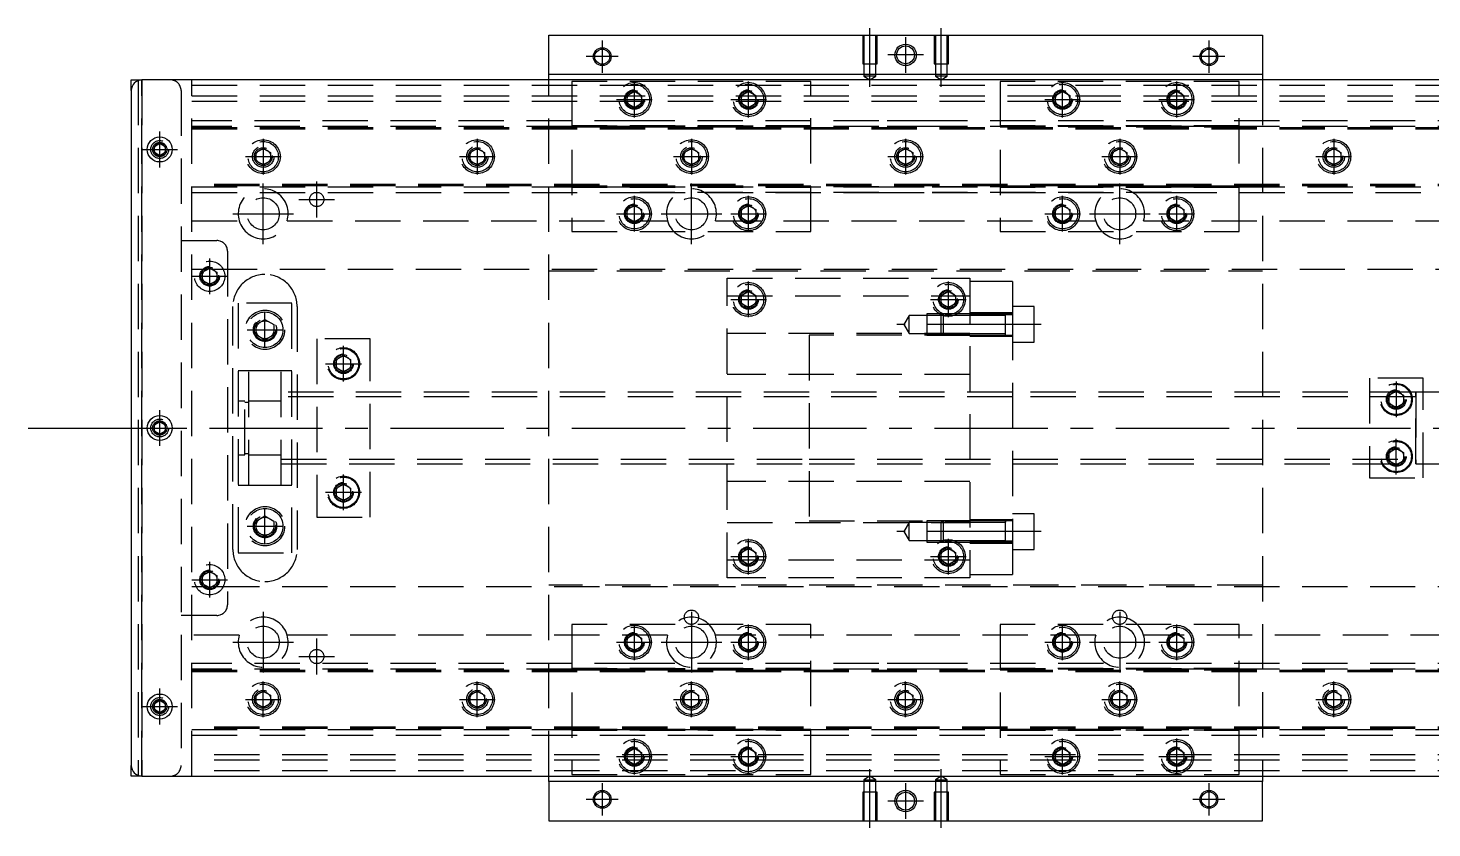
# Model space of a CAD drawing. Extents: x -29 to 639, y -285 to 112.
# Drawn here: x -28.9 to 364.5, y -112 to 112 of the extents above; entities that cross this region are included whole.
import ezdxf

# ---------------------------------------------------------------- set-up
doc = ezdxf.new("R2010")
doc.units = 0
doc.linetypes.add('CENTER', pattern=[50.8, 31.75, -6.35, 6.35, -6.35])
doc.linetypes.add('DASHED', pattern=[19.05, 12.7, -6.35])
doc.layers.get('0').update_dxf_attribs({"linetype": 'CONTINUOUS'})
doc.layers.add('CENTER', color=1, linetype='CENTER')

msp = doc.modelspace()

# ---------------------------------------------------------------- linework, layer by layer
at = {"color": 7, "linetype": 'CONTINUOUS'}
for p, q in [((117, 99), (117, 110)), ((117, 110), (317, 110)), ((317, 110), (317, 99)), ((317, 99), (117, 99)), ((117, 97.5), (117, 99)), ((317, 99), (317, 97.5)), ((0, 94.5), (0, 97.5)), ((0, 97.5), (3, 97.5)), ((0, 94.5), (0, -94.5)), ((431, 97.5), (3, 97.5)), ((6.5, 78.866026), (8, 79.73205)), ((6.5, 77.133974), (6.5, 78.866026)), ((8, 79.73205), (9.5, 78.866026)), ((9.5, 78.866026), (9.5, 77.133974)), ((8, 76.26795), (6.5, 77.133974)), ((9.5, 77.133974), (8, 76.26795)), ((6.5, 0.866026), (8, 1.73205)), ((6.5, -0.866026), (6.5, 0.866026)), ((8, 1.73205), (9.5, 0.866026)), ((9.5, 0.866026), (9.5, -0.866026)), ((8, -1.73205), (6.5, -0.866026)), ((9.5, -0.866026), (8, -1.73205)), ((6.5, -77.133974), (8, -76.26795)), ((6.5, -78.866026), (6.5, -77.133974)), ((8, -76.26795), (9.5, -77.133974)), ((9.5, -77.133974), (9.5, -78.866026)), ((8, -79.73205), (6.5, -78.866026)), ((9.5, -78.866026), (8, -79.73205)), ((0, -97.5), (0, -94.5)), ((3, -97.5), (0, -97.5)), ((3, -97.5), (431, -97.5)), ((117, -99), (117, -97.5)), ((317, -97.5), (317, -99)), ((117, -99), (117, -110)), ((317, -99), (117, -99)), ((317, -110), (317, -99)), ((117, -110), (317, -110))]:
    msp.add_line(p, q, dxfattribs=at)
at = {"color": 3, "linetype": 'DASHED'}
for p, q in [((205.000006, 110), (205.000006, 102)), ((205.35, 110), (205.35, 102)), ((208.65, 102), (208.65, 110)), ((208.999994, 102), (208.999994, 110)), ((225.000006, 110), (225.000006, 102)), ((225.35, 110), (225.35, 102)), ((228.65, 102), (228.65, 110)), ((228.999994, 102), (228.999994, 110)), ((205.000006, 102), (208.999994, 102)), ((205.35, 102), (205.35, 98.5)), ((208.65, 98.5), (205.35, 98.5)), ((205.35, 98.5), (207, 97.547372)), ((207, 97.547372), (208.65, 98.5)), ((208.65, 98.5), (208.65, 102)), ((225.000006, 102), (228.999994, 102)), ((225.35, 102), (225.35, 98.5)), ((228.65, 98.5), (225.35, 98.5)), ((225.35, 98.5), (227, 97.547372)), ((227, 97.547372), (228.65, 98.5)), ((228.65, 98.5), (228.65, 102)), ((2, 97.5), (2, -97.5)), ((3, 97.5), (3, -97.5)), ((3, -97.5), (3, 97.5)), ((3, -97.5), (3, 97.5)), ((3, 97.5), (3, -97.5)), ((14, 94.5), (14, -94.5)), ((17, -97.5), (17, 97.5)), ((17, 96), (417, 96)), ((117, -97.5), (117, 97.5)), ((190.5, 97), (123.5, 97)), ((123.5, 97), (123.5, 55)), ((190.5, 55), (190.5, 97)), ((310.5, 97), (243.5, 97)), ((243.5, 97), (243.5, 55)), ((310.5, 55), (310.5, 97)), ((317, 97.5), (317, -97.5)), ((17, 93), (417, 93)), ((17, 91.5), (417, 91.5)), ((138.5, 92), (138.512884, 92.253488)), ((139, 93.1547), (141, 94.309402)), ((139, 90.8453), (139, 93.1547)), ((141, 89.690598), (139, 90.8453)), ((141, 94.309402), (143, 93.1547)), ((143, 90.8453), (141, 89.690598)), ((143, 93.1547), (143, 90.8453)), ((170.5, 92), (170.518502, 92.303588)), ((171, 93.1547), (173, 94.309402)), ((171, 90.8453), (171, 93.1547)), ((173, 89.690598), (171, 90.8453)), ((173, 94.309402), (175, 93.1547)), ((175, 90.8453), (173, 89.690598)), ((175, 93.1547), (175, 90.8453)), ((259, 93.1547), (261, 94.309402)), ((259, 90.8453), (259, 93.1547)), ((261, 89.690598), (259, 90.8453)), ((261, 94.309402), (263, 93.1547)), ((263, 90.8453), (261, 89.690598)), ((263, 93.1547), (263, 90.8453)), ((263.483582, 92.286038), (263.5, 92)), ((291, 93.1547), (293, 94.309402)), ((291, 90.8453), (291, 93.1547)), ((293, 89.690598), (291, 90.8453)), ((293, 94.309402), (295, 93.1547)), ((295, 90.8453), (293, 89.690598)), ((295, 93.1547), (295, 90.8453)), ((295.483582, 92.286038), (295.5, 92)), ((142.5, 86), (17, 86)), ((142.5, 84.460392), (17, 84.460392)), ((17, 84.204452), (417, 84.204452)), ((17, 84.2), (417, 84.2)), ((17, 83.8), (417, 83.8)), ((190.5, 84.643014), (123.5, 84.643014)), ((123.5, 84.6), (190.5, 84.6)), ((123.5, 84.3), (190.5, 84.3)), ((209.5, 86), (142.5, 86)), ((209.5, 86), (142.5, 86)), ((209.5, 84.460392), (142.5, 84.460392)), ((209.5, 84.460392), (142.5, 84.460392)), ((224.5, 86), (209.5, 86)), ((224.5, 84.460392), (209.5, 84.460392)), ((291.5, 86), (224.5, 86)), ((291.5, 86), (224.5, 86)), ((291.5, 84.460392), (224.5, 84.460392)), ((291.5, 84.460392), (224.5, 84.460392)), ((310.5, 84.643014), (243.5, 84.643014)), ((243.5, 84.6), (310.5, 84.6)), ((243.5, 84.3), (310.5, 84.3)), ((417, 86), (291.5, 86)), ((417, 84.460392), (291.5, 84.460392)), ((9.973226, 78.326156), (10, 78)), ((35, 77.1547), (37, 78.309402)), ((35, 74.8453), (35, 77.1547)), ((37, 73.690598), (35, 74.8453)), ((37, 78.309402), (39, 77.1547)), ((39, 74.8453), (37, 73.690598)), ((39, 77.1547), (39, 74.8453)), ((39.483582, 76.286038), (39.5, 76)), ((94.5, 76), (94.518502, 76.303588)), ((95, 77.1547), (97, 78.309402)), ((95, 74.8453), (95, 77.1547)), ((97, 73.690598), (95, 74.8453)), ((97, 78.309402), (99, 77.1547)), ((99, 74.8453), (97, 73.690598)), ((99, 77.1547), (99, 74.8453)), ((155, 77.1547), (157, 78.309402)), ((155, 74.8453), (155, 77.1547)), ((157, 73.690598), (155, 74.8453)), ((157, 78.309402), (159, 77.1547)), ((159, 74.8453), (157, 73.690598)), ((159, 77.1547), (159, 74.8453)), ((159.483582, 76.286038), (159.5, 76)), ((215, 77.1547), (217, 78.309402)), ((215, 74.8453), (215, 77.1547)), ((217, 73.690598), (215, 74.8453)), ((217, 78.309402), (219, 77.1547)), ((219, 74.8453), (217, 73.690598)), ((219, 77.1547), (219, 74.8453)), ((219.483582, 76.286038), (219.5, 76)), ((275, 77.1547), (277, 78.309402)), ((275, 74.8453), (275, 77.1547)), ((277, 73.690598), (275, 74.8453)), ((277, 78.309402), (279, 77.1547)), ((279, 74.8453), (277, 73.690598)), ((279, 77.1547), (279, 74.8453)), ((279.483582, 76.286038), (279.5, 76)), ((335, 77.1547), (337, 78.309402)), ((335, 74.8453), (335, 77.1547)), ((337, 73.690598), (335, 74.8453)), ((337, 78.309402), (339, 77.1547)), ((339, 74.8453), (337, 73.690598)), ((339, 77.1547), (339, 74.8453)), ((339.483582, 76.286038), (339.5, 76)), ((417, 68.2), (17, 68.2)), ((417, 67.8), (17, 67.8)), ((417, 67.795548), (17, 67.795548)), ((17, 67.539608), (142.5, 67.539608)), ((190.5, 67.7), (123.5, 67.7)), ((190.5, 67.4), (123.5, 67.4)), ((190.5, 67.356986), (123.5, 67.356986)), ((209.5, 67.539608), (142.5, 67.539608)), ((142.5, 67.539608), (209.5, 67.539608)), ((209.5, 67.539608), (224.5, 67.539608)), ((291.5, 67.539608), (224.5, 67.539608)), ((224.5, 67.539608), (291.5, 67.539608)), ((310.5, 67.7), (243.5, 67.7)), ((310.5, 67.4), (243.5, 67.4)), ((310.5, 67.356986), (243.5, 67.356986)), ((291.5, 67.539608), (417, 67.539608)), ((17, 66), (142.5, 66)), ((209.5, 66), (142.5, 66)), ((142.5, 66), (209.5, 66)), ((209.5, 66), (224.5, 66)), ((291.5, 66), (224.5, 66)), ((224.5, 66), (291.5, 66)), ((291.5, 66), (417, 66)), ((139, 61.1547), (141, 62.309402)), ((139, 58.8453), (139, 61.1547)), ((141, 62.309402), (143, 61.1547)), ((143, 61.1547), (143, 58.8453)), ((143.483582, 60.286038), (143.5, 60)), ((171, 61.1547), (173, 62.309402)), ((171, 58.8453), (171, 61.1547)), ((173, 62.309402), (175, 61.1547)), ((175, 61.1547), (175, 58.8453)), ((175.483582, 60.286038), (175.5, 60)), ((259, 61.1547), (261, 62.309402)), ((259, 58.8453), (259, 61.1547)), ((261, 62.309402), (263, 61.1547)), ((263, 61.1547), (263, 58.8453)), ((263.483582, 60.286038), (263.5, 60)), ((291, 61.1547), (293, 62.309402)), ((291, 58.8453), (291, 61.1547)), ((293, 62.309402), (295, 61.1547)), ((295, 61.1547), (295, 58.8453)), ((295.483582, 60.286038), (295.5, 60)), ((17, 58), (30.291796, 58)), ((43.708204, 58), (150.291796, 58)), ((141, 57.690598), (139, 58.8453)), ((143, 58.8453), (141, 57.690598)), ((163.708204, 58), (270.291796, 58)), ((173, 57.690598), (171, 58.8453)), ((175, 58.8453), (173, 57.690598)), ((261, 57.690598), (259, 58.8453)), ((263, 58.8453), (261, 57.690598)), ((283.708204, 58), (390.291796, 58)), ((293, 57.690598), (291, 58.8453)), ((295, 58.8453), (293, 57.690598)), ((14, 52.5), (24, 52.5)), ((123.5, 55), (190.5, 55)), ((243.5, 55), (310.5, 55)), ((27, 49.5), (27, -49.5)), ((17, 44.5), (21.359688, 44.5)), ((20, 43.6547), (22, 44.809402)), ((20, 41.3453), (20, 43.6547)), ((22, 44.809402), (24, 43.6547)), ((22.640312, 44.5), (417, 44.5)), ((24, 43.6547), (24, 41.3453)), ((117, 44), (317, 44)), ((22, 40.190598), (20, 41.3453)), ((24, 41.3453), (22, 40.190598)), ((24.483582, 42.786038), (24.5, 42.5)), ((167, 42), (235, 42)), ((167, -42), (167, 42)), ((235, 42), (235, -42)), ((247, 41), (235, 41)), ((247, 41), (247, 31.701734)), ((167, 37), (235, 37)), ((170.5, 36), (170.512884, 36.253488)), ((171, 37.1547), (173, 38.309402)), ((171, 34.8453), (171, 37.1547)), ((173, 38.309402), (175, 37.1547)), ((175, 37.1547), (175, 34.8453)), ((227, 37.1547), (229, 38.309402)), ((227, 34.8453), (227, 37.1547)), ((229, 38.309402), (231, 37.1547)), ((231, 37.1547), (231, 34.8453)), ((231.483582, 36.286038), (231.5, 36)), ((28.5, -34), (28.5, 34)), ((45, 35), (30, 35)), ((30, 35), (30, -35)), ((45, -35), (45, 35)), ((46.5, 34), (46.5, -34)), ((173, 33.690598), (171, 34.8453)), ((175, 34.8453), (173, 33.690598)), ((218, 31.511852), (216.556624, 29.011852)), ((218, 26.511852), (218, 31.511852)), ((223, 31.511852), (218, 31.511852)), ((223, 32.011846), (223, 26.011856)), ((227.49998, 32.011846), (223, 32.011846)), ((226.99998, 31.511852), (223, 31.511852)), ((229, 33.690598), (227, 34.8453)), ((227.5, 32.011852), (227, 31.511852)), ((227, 26.511852), (227, 31.511852)), ((235, 31.511852), (227, 31.511852)), ((235, 31.511852), (227, 31.511852)), ((227.5, 32.011852), (227.5, 26.011852)), ((235, 32.011852), (227.5, 32.011852)), ((235, 32.011846), (227.5, 32.011846)), ((231, 34.8453), (229, 33.690598)), ((247, 32.261852), (235, 32.261852)), ((247, 31.701734), (235, 31.701734)), ((245.005, 32.011852), (235.00002, 32.011852)), ((245, 31.511852), (235.00002, 31.511852)), ((247, 32.011852), (244.995, 32.011852)), ((245, 26.011846), (245, 32.011856)), ((253, 34.011852), (247, 34.011852)), ((247, 31.701734), (247, -31.701734)), ((253, 24.011852), (253, 34.011852)), ((34.5, 27.5), (34.520026, 27.846056)), ((35, 28.943376), (37.5, 30.386752)), ((35, 26.056624), (35, 28.943376)), ((37.5, 30.386752), (40, 28.943376)), ((40, 28.943376), (40, 26.056624)), ((216.556624, 29.011852), (218, 26.511852)), ((37.5, 24.613248), (35, 26.056624)), ((40, 26.056624), (37.5, 24.613248)), ((67, 25), (52, 25)), ((52, 25), (52, -25)), ((67, -25), (67, 25)), ((235, 26.5), (167, 26.5)), ((190, 26), (190, -26)), ((235, 26), (190, 26)), ((218, 26.511852), (223, 26.511852)), ((223, 26.511852), (226.99998, 26.511852)), ((223, 26.011856), (227.49998, 26.011856)), ((227, 26.511852), (235, 26.511852)), ((227, 26.511852), (235, 26.511852)), ((227, 26.511852), (227.5, 26.011852)), ((227.5, 26.011856), (235, 26.011856)), ((227.5, 26.011852), (235, 26.011852)), ((235, 25.761852), (247, 25.761852)), ((235.00002, 26.511852), (245, 26.511852)), ((235.00002, 26.011852), (245.005, 26.011852)), ((244.995, 26.011852), (247, 26.011852)), ((247, 24.011852), (253, 24.011852)), ((57.5, 19.1547), (59.5, 20.309402)), ((59.5, 20.309402), (61.5, 19.1547)), ((33, 16), (30, 16)), ((33, -16), (33, 16)), ((42, 16), (33, 16)), ((42, 16), (33, 16)), ((42, -16), (42, 16)), ((45, 16), (42, 16)), ((57, 18), (57.012884, 18.253488)), ((57.5, 16.8453), (57.5, 19.1547)), ((59.5, 15.690598), (57.5, 16.8453)), ((61.5, 16.8453), (59.5, 15.690598)), ((61.5, 19.1547), (61.5, 16.8453)), ((235, 15), (167, 15)), ((362, 14), (347, 14)), ((347, 14), (347, -14)), ((362, -14), (362, 14)), ((189.99998, 10), (42, 10)), ((189.99998, 8.75), (42, 8.75)), ((247, 10), (190, 10)), ((247, 9.999994), (190, 9.999994)), ((247, 8.75), (190, 8.75)), ((247, 8.75), (190, 8.75)), ((360.005, 10), (247.00002, 10)), ((360, 8.75), (247.00002, 8.75)), ((352, 8), (352.018502, 8.303588)), ((352.5, 9.1547), (354.5, 10.309402)), ((352.5, 6.8453), (352.5, 9.1547)), ((354.5, 10.309402), (356.5, 9.1547)), ((356.5, 9.1547), (356.5, 6.8453)), ((369, 10), (359.995, 10)), ((360, 10.000006), (360, -10.000006)), ((360, 10.000006), (360, -10.000006)), ((360, -10), (360, 10)), ((360, 10), (360, 8.95213)), ((31.85, 7.5), (30, 7.5)), ((31.85, -7.5), (31.85, 7.5)), ((33, 7.15), (31.85, 7.15)), ((42, 7.5), (33, 7.5)), ((42, 7.5), (33, 7.5)), ((354.5, 5.690598), (352.5, 6.8453)), ((356.5, 6.8453), (354.5, 5.690598)), ((6, 0), (6.030168, 0.346066)), ((30, -7.5), (31.85, -7.5)), ((31.85, -7.15), (33, -7.15)), ((33, -7.5), (42, -7.5)), ((33, -7.5), (42, -7.5)), ((352, -8), (352.018502, -7.696412)), ((352.5, -6.8453), (354.5, -5.690598)), ((352.5, -9.1547), (352.5, -6.8453)), ((354.5, -5.690598), (356.5, -6.8453)), ((356.5, -6.8453), (356.5, -9.1547)), ((42, -8.75), (189.99998, -8.75)), ((42, -10), (189.99998, -10)), ((190, -8.75), (247, -8.75)), ((190, -8.75), (247, -8.75)), ((190, -9.999994), (247, -9.999994)), ((190, -10), (247, -10)), ((247.00002, -8.75), (360, -8.75)), ((247.00002, -10), (360.005, -10)), ((354.5, -10.309402), (352.5, -9.1547)), ((356.5, -9.1547), (354.5, -10.309402)), ((359.995, -10), (369, -10)), ((360, -8.95261), (360, -10)), ((57.5, -16.8453), (59.5, -15.690598)), ((59.5, -15.690598), (61.5, -16.8453)), ((235, -15), (167, -15)), ((347, -14), (362, -14)), ((30, -16), (33, -16)), ((33, -16), (42, -16)), ((33, -16), (42, -16)), ((42, -16), (45, -16)), ((57.5, -19.1547), (57.5, -16.8453)), ((59.5, -20.309402), (57.5, -19.1547)), ((61.5, -19.1547), (59.5, -20.309402)), ((61.5, -16.8453), (61.5, -19.1547)), ((61.983582, -17.713962), (62, -18)), ((35, -26.056624), (37.5, -24.613248)), ((35, -28.943376), (35, -26.056624)), ((37.5, -24.613248), (40, -26.056624)), ((40, -26.056624), (40, -28.943376)), ((40.477798, -27.135694), (40.5, -27.5)), ((52, -25), (67, -25)), ((167, -26.5), (235, -26.5)), ((190, -26), (235, -26)), ((218, -26.511852), (216.556624, -29.011852)), ((218, -31.511852), (218, -26.511852)), ((223, -26.511852), (218, -26.511852)), ((223, -26.011856), (223, -32.011846)), ((227.49998, -26.011856), (223, -26.011856)), ((226.99998, -26.511852), (223, -26.511852)), ((227.5, -26.011852), (227, -26.511852)), ((227, -31.511852), (227, -26.511852)), ((235, -26.511852), (227, -26.511852)), ((235, -26.511852), (227, -26.511852)), ((227.5, -26.011852), (227.5, -32.011852)), ((235, -26.011852), (227.5, -26.011852)), ((235, -26.011856), (227.5, -26.011856)), ((247, -25.761852), (235, -25.761852)), ((245.005, -26.011852), (235.00002, -26.011852)), ((245, -26.511852), (235.00002, -26.511852)), ((247, -26.011852), (244.995, -26.011852)), ((245, -32.010828), (245, -26.011846)), ((245, -26.361648), (245, -26.011852)), ((245, -26.011852), (245, -26.361648)), ((245, -31.662054), (245, -26.361648)), ((253, -24.011852), (247, -24.011852)), ((253, -34.011852), (253, -24.011852)), ((37.5, -30.386752), (35, -28.943376)), ((40, -28.943376), (37.5, -30.386752)), ((216.556624, -29.011852), (218, -31.511852)), ((30, -35), (45, -35)), ((171, -34.8453), (173, -33.690598)), ((171, -37.1547), (171, -34.8453)), ((173, -33.690598), (175, -34.8453)), ((175, -34.8453), (175, -37.1547)), ((218, -31.511852), (223, -31.511852)), ((223, -31.511852), (226.99998, -31.511852)), ((223, -32.011846), (227.49998, -32.011846)), ((227, -31.511852), (235, -31.511852)), ((227, -31.511852), (235, -31.511852)), ((227, -31.511852), (227.5, -32.011852)), ((227, -34.8453), (229, -33.690598)), ((227, -37.1547), (227, -34.8453)), ((227.5, -32.011846), (235, -32.011846)), ((227.5, -32.011852), (235, -32.011852)), ((229, -33.690598), (231, -34.8453)), ((231, -34.8453), (231, -37.1547)), ((247, -31.701734), (235, -31.701734)), ((247, -31.701734), (235, -31.701734)), ((235, -32.261852), (247, -32.261852)), ((235.00002, -31.511852), (245, -31.511852)), ((235.00002, -32.011852), (245.005, -32.011852)), ((244.995, -32.011852), (247, -32.011852)), ((245, -32.011852), (245, -31.662054)), ((245, -31.662054), (245, -32.011852)), ((245, -32.011856), (245, -32.010828)), ((247, -31.701734), (247, -41)), ((247, -34.011852), (253, -34.011852)), ((235, -37), (167, -37)), ((173, -38.309402), (171, -37.1547)), ((175, -37.1547), (173, -38.309402)), ((175.483582, -35.713962), (175.5, -36)), ((229, -38.309402), (227, -37.1547)), ((231, -37.1547), (229, -38.309402)), ((231.483582, -35.713962), (231.5, -36)), ((20, -41.3453), (22, -40.190598)), ((20, -43.6547), (20, -41.3453)), ((22, -40.190598), (24, -41.3453)), ((24, -41.3453), (24, -43.6547)), ((24.483582, -42.213962), (24.5, -42.5)), ((235, -42), (167, -42)), ((235, -41), (247, -41)), ((21.359688, -44.5), (17, -44.5)), ((22, -44.809402), (20, -43.6547)), ((24, -43.6547), (22, -44.809402)), ((417, -44.5), (22.640312, -44.5)), ((317, -44), (117, -44)), ((24, -52.5), (14, -52.5)), ((123.5, -55), (123.5, -97)), ((190.5, -55), (123.5, -55)), ((190.5, -97), (190.5, -55)), ((310.5, -55), (243.5, -55)), ((243.5, -55), (243.5, -97)), ((310.5, -97), (310.5, -55)), ((30.291796, -58), (17, -58)), ((150.291796, -58), (43.708204, -58)), ((139, -58.8453), (141, -57.690598)), ((139, -61.1547), (139, -58.8453)), ((141, -57.690598), (143, -58.8453)), ((143, -58.8453), (143, -61.1547)), ((270.291796, -58), (163.708204, -58)), ((171, -58.8453), (173, -57.690598)), ((171, -61.1547), (171, -58.8453)), ((173, -57.690598), (175, -58.8453)), ((175, -58.8453), (175, -61.1547)), ((259, -58.8453), (261, -57.690598)), ((259, -61.1547), (259, -58.8453)), ((261, -57.690598), (263, -58.8453)), ((263, -58.8453), (263, -61.1547)), ((390.291796, -58), (283.708204, -58)), ((291, -58.8453), (293, -57.690598)), ((291, -61.1547), (291, -58.8453)), ((293, -57.690598), (295, -58.8453)), ((295, -58.8453), (295, -61.1547)), ((138.5, -60), (138.512884, -59.746512)), ((141, -62.309402), (139, -61.1547)), ((143, -61.1547), (141, -62.309402)), ((173, -62.309402), (171, -61.1547)), ((175, -61.1547), (173, -62.309402)), ((175.483582, -59.713962), (175.5, -60)), ((261, -62.309402), (259, -61.1547)), ((263, -61.1547), (261, -62.309402)), ((263.483582, -59.713962), (263.5, -60)), ((290.5, -60), (290.512884, -59.746512)), ((293, -62.309402), (291, -61.1547)), ((295, -61.1547), (293, -62.309402)), ((142.5, -66), (17, -66)), ((209.5, -66), (142.5, -66)), ((209.5, -66), (142.5, -66)), ((224.5, -66), (209.5, -66)), ((291.5, -66), (224.5, -66)), ((291.5, -66), (224.5, -66)), ((417, -66), (291.5, -66)), ((142.5, -67.539608), (17, -67.539608)), ((17, -67.795548), (417, -67.795548)), ((17, -67.8), (417, -67.8)), ((17, -68.2), (417, -68.2)), ((190.5, -67.356986), (123.5, -67.356986)), ((123.5, -67.4), (190.5, -67.4)), ((123.5, -67.7), (190.5, -67.7)), ((209.5, -67.539608), (142.5, -67.539608)), ((209.5, -67.539608), (142.5, -67.539608)), ((224.5, -67.539608), (209.5, -67.539608)), ((291.5, -67.539608), (224.5, -67.539608)), ((291.5, -67.539608), (224.5, -67.539608)), ((310.5, -67.356986), (243.5, -67.356986)), ((243.5, -67.4), (310.5, -67.4)), ((243.5, -67.7), (310.5, -67.7)), ((417, -67.539608), (291.5, -67.539608)), ((35, -74.8453), (37, -73.690598)), ((37, -73.690598), (39, -74.8453)), ((95, -74.8453), (97, -73.690598)), ((97, -73.690598), (99, -74.8453)), ((155, -74.8453), (157, -73.690598)), ((157, -73.690598), (159, -74.8453)), ((215, -74.8453), (217, -73.690598)), ((217, -73.690598), (219, -74.8453)), ((275, -74.8453), (277, -73.690598)), ((277, -73.690598), (279, -74.8453)), ((335, -74.8453), (337, -73.690598)), ((337, -73.690598), (339, -74.8453)), ((6, -78), (6.030168, -77.653934)), ((34.5, -76), (34.518502, -75.696412)), ((35, -77.1547), (35, -74.8453)), ((37, -78.309402), (35, -77.1547)), ((39, -77.1547), (37, -78.309402)), ((39, -74.8453), (39, -77.1547)), ((95, -77.1547), (95, -74.8453)), ((97, -78.309402), (95, -77.1547)), ((99, -77.1547), (97, -78.309402)), ((99, -74.8453), (99, -77.1547)), ((99.483582, -75.713962), (99.5, -76)), ((154.5, -76), (154.512884, -75.746512)), ((155, -77.1547), (155, -74.8453)), ((157, -78.309402), (155, -77.1547)), ((159, -77.1547), (157, -78.309402)), ((159, -74.8453), (159, -77.1547)), ((215, -77.1547), (215, -74.8453)), ((217, -78.309402), (215, -77.1547)), ((219, -77.1547), (217, -78.309402)), ((219, -74.8453), (219, -77.1547)), ((219.483582, -75.713962), (219.5, -76)), ((274.5, -76), (274.518502, -75.696412)), ((275, -77.1547), (275, -74.8453)), ((277, -78.309402), (275, -77.1547)), ((279, -77.1547), (277, -78.309402)), ((279, -74.8453), (279, -77.1547)), ((334.5, -76), (334.518502, -75.696412)), ((335, -77.1547), (335, -74.8453)), ((337, -78.309402), (335, -77.1547)), ((339, -77.1547), (337, -78.309402)), ((339, -74.8453), (339, -77.1547)), ((417, -83.8), (17, -83.8)), ((417, -84.2), (17, -84.2)), ((417, -84.204452), (17, -84.204452)), ((17, -84.460392), (417, -84.460392)), ((17, -86), (417, -86)), ((123.5, -84.3), (190.5, -84.3)), ((123.5, -84.6), (190.5, -84.6)), ((190.5, -84.643014), (123.5, -84.643014)), ((243.5, -84.3), (310.5, -84.3)), ((243.5, -84.6), (310.5, -84.6)), ((310.5, -84.643014), (243.5, -84.643014)), ((139, -90.8453), (141, -89.690598)), ((141, -89.690598), (143, -90.8453)), ((171, -90.8453), (173, -89.690598)), ((173, -89.690598), (175, -90.8453)), ((259, -90.8453), (261, -89.690598)), ((261, -89.690598), (263, -90.8453)), ((291, -90.8453), (293, -89.690598)), ((293, -89.690598), (295, -90.8453)), ((417, -91.5), (17, -91.5)), ((417, -93), (17, -93)), ((139, -93.1547), (139, -90.8453)), ((141, -94.309402), (139, -93.1547)), ((143, -93.1547), (141, -94.309402)), ((143, -90.8453), (143, -93.1547)), ((143.483582, -91.713962), (143.5, -92)), ((171, -93.1547), (171, -90.8453)), ((173, -94.309402), (171, -93.1547)), ((175, -93.1547), (173, -94.309402)), ((175, -90.8453), (175, -93.1547)), ((175.483582, -91.713962), (175.5, -92)), ((258.5, -92), (258.518502, -91.696412)), ((259, -93.1547), (259, -90.8453)), ((261, -94.309402), (259, -93.1547)), ((263, -93.1547), (261, -94.309402)), ((263, -90.8453), (263, -93.1547)), ((290.5, -92), (290.512884, -91.746512)), ((291, -93.1547), (291, -90.8453)), ((293, -94.309402), (291, -93.1547)), ((295, -93.1547), (293, -94.309402)), ((295, -90.8453), (295, -93.1547)), ((417, -96), (17, -96)), ((123.5, -97), (190.5, -97)), ((207, -97.547372), (205.35, -98.5)), ((208.65, -98.5), (207, -97.547372)), ((227, -97.547372), (225.35, -98.5)), ((228.65, -98.5), (227, -97.547372)), ((243.5, -97), (310.5, -97)), ((208.999994, -102), (205.000006, -102)), ((205.000006, -102), (205.000006, -110)), ((205.35, -98.5), (207, -98.5)), ((205.35, -98.5), (205.35, -102)), ((205.35, -102), (205.35, -110)), ((207, -98.5), (208.65, -98.5)), ((208.65, -102), (208.65, -98.5)), ((208.65, -110), (208.65, -102)), ((208.999994, -110), (208.999994, -102)), ((228.999994, -102), (225.000006, -102)), ((225.000006, -102), (225.000006, -110)), ((225.35, -98.5), (227, -98.5)), ((225.35, -98.5), (225.35, -102)), ((225.35, -102), (225.35, -110)), ((227, -98.5), (228.65, -98.5)), ((228.65, -102), (228.65, -98.5)), ((228.65, -110), (228.65, -102)), ((228.999994, -110), (228.999994, -102))]:
    msp.add_line(p, q, dxfattribs=at)
at = {"color": 3, "linetype": 'CONTINUOUS'}
for centre in [(132, 104), (302, 104), (132, -104), (302, -104)]:
    msp.add_circle(centre, 2.5, dxfattribs=at)
at = {"color": 7, "linetype": 'CONTINUOUS'}
for centre, radius in [((217, 104.5), 3), ((217, 104.5), 2.5), ((132, 104), 2.1), ((302, 104), 2.1), ((8, 78), 3.5), ((8, 0), 3.5), ((8, -78), 3.5), ((132, -104), 2.1), ((217, -104.5), 3), ((217, -104.5), 2.5), ((302, -104), 2.1)]:
    msp.add_circle(centre, radius, dxfattribs=at)
at = {"color": 3, "linetype": 'DASHED'}
for centre, radius in [((141, 92), 4.75), ((141, 92), 4.25), ((141, 92), 2.75), ((141, 92), 2.5), ((173, 92), 4.75), ((173, 92), 4.25), ((173, 92), 2.75), ((173, 92), 2.5), ((261, 92), 4.75), ((261, 92), 4.25), ((261, 92), 2.75), ((261, 92), 2.5), ((293, 92), 4.75), ((293, 92), 4.25), ((293, 92), 2.75), ((293, 92), 2.5), ((8, 78), 2.5), ((8, 78), 2), ((37, 76), 4.75), ((37, 76), 4.25), ((37, 76), 3), ((97, 76), 4.75), ((97, 76), 4.25), ((97, 76), 3), ((157, 76), 4.75), ((157, 76), 4.25), ((157, 76), 3), ((217, 76), 4.75), ((217, 76), 4.25), ((217, 76), 3), ((277, 76), 4.75), ((277, 76), 4.25), ((277, 76), 3), ((337, 76), 4.75), ((337, 76), 4.25), ((337, 76), 3), ((37, 76), 2.5), ((37, 76), 2.1), ((97, 76), 2.5), ((97, 76), 2.1), ((157, 76), 2.5), ((157, 76), 2.1), ((217, 76), 2.5), ((217, 76), 2.1), ((277, 76), 2.5), ((277, 76), 2.1), ((337, 76), 2.5), ((337, 76), 2.1), ((37, 60), 4.5), ((52, 64), 2), ((141, 60), 4.75), ((141, 60), 4.25), ((157, 60), 4.5), ((173, 60), 4.75), ((173, 60), 4.25), ((261, 60), 4.75), ((261, 60), 4.25), ((277, 60), 4.5), ((293, 60), 4.75), ((293, 60), 4.25), ((141, 60), 2.75), ((141, 60), 2.5), ((141, 60), 2.1), ((173, 60), 2.75), ((173, 60), 2.5), ((173, 60), 2.1), ((261, 60), 2.75), ((261, 60), 2.5), ((261, 60), 2.1), ((293, 60), 2.75), ((293, 60), 2.5), ((293, 60), 2.1), ((22, 42.5), 4.25), ((22, 42.5), 2.75), ((22, 42.5), 2.5), ((22, 42.5), 2.1), ((173, 36), 4.75), ((173, 36), 4.25), ((229, 36), 4.75), ((229, 36), 4.25), ((173, 36), 2.75), ((173, 36), 2.5), ((173, 36), 2.1), ((229, 36), 2.75), ((229, 36), 2.5), ((229, 36), 2.1), ((37.5, 27.5), 5.5), ((37.5, 27.5), 5), ((37.5, 27.5), 3.25), ((37.5, 27.5), 3), ((37.5, 27.5), 2.5), ((59.5, 18), 4.5), ((59.5, 18), 4.25), ((59.5, 18), 2.75), ((59.5, 18), 2.5), ((59.5, 18), 2.1), ((354.5, 8), 4.5), ((354.5, 8), 4.25), ((354.5, 8), 2.75), ((354.5, 8), 2.5), ((354.5, 8), 2.1), ((8, 0), 2.5), ((8, 0), 2), ((354.5, -8), 4.5), ((354.5, -8), 4.25), ((354.5, -8), 2.75), ((354.5, -8), 2.5), ((354.5, -8), 2.1), ((59.5, -18), 4.5), ((59.5, -18), 4.25), ((59.5, -18), 2.75), ((59.5, -18), 2.5), ((59.5, -18), 2.1), ((37.5, -27.5), 5.5), ((37.5, -27.5), 5), ((37.5, -27.5), 3.25), ((37.5, -27.5), 3), ((37.5, -27.5), 2.5), ((173, -36), 4.75), ((229, -36), 4.75), ((173, -36), 4.25), ((173, -36), 2.75), ((173, -36), 2.5), ((173, -36), 2.1), ((229, -36), 4.25), ((229, -36), 2.75), ((229, -36), 2.5), ((229, -36), 2.1), ((22, -42.5), 4.25), ((22, -42.5), 2.75), ((22, -42.5), 2.5), ((22, -42.5), 2.1), ((157, -53), 2), ((277, -53), 2), ((37, -60), 4.5), ((141, -60), 4.75), ((141, -60), 4.25), ((141, -60), 2.75), ((141, -60), 2.5), ((141, -60), 2.1), ((157, -60), 4.5), ((173, -60), 4.75), ((173, -60), 4.25), ((173, -60), 2.75), ((173, -60), 2.5), ((173, -60), 2.1), ((261, -60), 4.75), ((261, -60), 4.25), ((261, -60), 2.75), ((261, -60), 2.5), ((261, -60), 2.1), ((277, -60), 4.5), ((293, -60), 4.75), ((293, -60), 4.25), ((293, -60), 2.75), ((293, -60), 2.5), ((293, -60), 2.1), ((52, -64), 2), ((37, -76), 4.75), ((37, -76), 4.25), ((37, -76), 3), ((37, -76), 2.5), ((37, -76), 2.1), ((97, -76), 4.75), ((97, -76), 4.25), ((97, -76), 3), ((97, -76), 2.5), ((97, -76), 2.1), ((157, -76), 4.75), ((157, -76), 4.25), ((157, -76), 3), ((157, -76), 2.5), ((157, -76), 2.1), ((217, -76), 4.75), ((217, -76), 4.25), ((217, -76), 3), ((217, -76), 2.5), ((217, -76), 2.1), ((277, -76), 4.75), ((277, -76), 4.25), ((277, -76), 3), ((277, -76), 2.5), ((277, -76), 2.1), ((337, -76), 4.75), ((337, -76), 4.25), ((337, -76), 3), ((337, -76), 2.5), ((337, -76), 2.1), ((8, -78), 2.5), ((8, -78), 2), ((141, -92), 4.75), ((141, -92), 4.25), ((141, -92), 2.75), ((141, -92), 2.5), ((173, -92), 4.75), ((173, -92), 4.25), ((173, -92), 2.75), ((173, -92), 2.5), ((261, -92), 4.75), ((261, -92), 4.25), ((261, -92), 2.75), ((261, -92), 2.5), ((293, -92), 4.75), ((293, -92), 4.25), ((293, -92), 2.75), ((293, -92), 2.5)]:
    msp.add_circle(centre, radius, dxfattribs=at)
at = {"color": 7, "linetype": 'CONTINUOUS'}
for centre, radius, start, end in [((3, 94.5), 3, 90, 180), ((8, 78), 1.65, 155.380023, 180), ((8, 78), 1.65, 144.619977, 155.380023), ((8, 78), 1.65, 95.380023, 144.619977), ((8, 78), 1.65, 84.619977, 95.380023), ((8, 78), 1.65, 35.380023, 84.619977), ((8, 78), 1.65, 24.619977, 35.380023), ((8, 78), 1.65, 335.380023, 24.619977), ((8, 78), 1.65, 180, 204.619977), ((8, 78), 1.65, 204.619977, 215.380023), ((8, 78), 1.65, 215.380023, 264.619977), ((8, 78), 1.65, 264.619977, 275.380023), ((8, 78), 1.65, 275.380023, 324.619977), ((8, 78), 1.65, 324.619977, 335.380023), ((8, 0), 1.65, 155.380023, 180), ((8, 0), 1.65, 144.619977, 155.380023), ((8, 0), 1.65, 95.380023, 144.619977), ((8, 0), 1.65, 84.619977, 95.380023), ((8, 0), 1.65, 35.380023, 84.619977), ((8, 0), 1.65, 24.619977, 35.380023), ((8, 0), 1.65, 335.380023, 24.619977), ((8, 0), 1.65, 180, 204.619977), ((8, 0), 1.65, 204.619977, 215.380023), ((8, 0), 1.65, 215.380023, 264.619977), ((8, 0), 1.65, 264.619977, 275.380023), ((8, 0), 1.65, 275.380023, 324.619977), ((8, 0), 1.65, 324.619977, 335.380023), ((8, -78), 1.65, 155.380023, 180), ((8, -78), 1.65, 180, 204.619977), ((8, -78), 1.65, 144.619977, 155.380023), ((8, -78), 1.65, 95.380023, 144.619977), ((8, -78), 1.65, 84.619977, 95.380023), ((8, -78), 1.65, 35.380023, 84.619977), ((8, -78), 1.65, 24.619977, 35.380023), ((8, -78), 1.65, 335.380023, 24.619977), ((8, -78), 1.65, 204.619977, 215.380023), ((8, -78), 1.65, 215.380023, 264.619977), ((8, -78), 1.65, 264.619977, 275.380023), ((8, -78), 1.65, 275.380023, 324.619977), ((8, -78), 1.65, 324.619977, 335.380023), ((3, -94.5), 3, 180, 270)]:
    msp.add_arc(centre, radius, start, end, dxfattribs=at)
at = {"color": 3, "linetype": 'DASHED'}
for centre, radius, start, end in [((11, 94.5), 3, 0, 90), ((141, 92), 2.1, 162.24721, 180), ((141, 92), 2.1, 180, 197.75279), ((141, 92), 2.1, 137.75279, 162.24721), ((141, 92), 2.1, 197.75279, 222.24721), ((141, 92), 2.1, 102.24721, 137.75279), ((141, 92), 2.1, 222.24721, 257.75279), ((141, 92), 2.1, 77.75279, 102.24721), ((141, 92), 2.1, 42.24721, 77.75279), ((141, 92), 2.1, 282.24721, 317.75279), ((141, 92), 2.1, 17.75279, 42.24721), ((141, 92), 2.1, 317.75279, 342.24721), ((141, 92), 2.1, 342.24721, 17.75279), ((173, 92), 2.1, 162.24721, 180), ((173, 92), 2.1, 180, 197.75279), ((173, 92), 2.1, 137.75279, 162.24721), ((173, 92), 2.1, 197.75279, 222.24721), ((173, 92), 2.1, 102.24721, 137.75279), ((173, 92), 2.1, 222.24721, 257.75279), ((173, 92), 2.1, 77.75279, 102.24721), ((173, 92), 2.1, 42.24721, 77.75279), ((173, 92), 2.1, 282.24721, 317.75279), ((173, 92), 2.1, 17.75279, 42.24721), ((173, 92), 2.1, 317.75279, 342.24721), ((173, 92), 2.1, 342.24721, 17.75279), ((261, 92), 2.1, 162.24721, 180), ((261, 92), 2.1, 180, 197.75279), ((261, 92), 2.1, 137.75279, 162.24721), ((261, 92), 2.1, 197.75279, 222.24721), ((261, 92), 2.1, 102.24721, 137.75279), ((261, 92), 2.1, 222.24721, 257.75279), ((261, 92), 2.1, 77.75279, 102.24721), ((261, 92), 2.1, 42.24721, 77.75279), ((261, 92), 2.1, 282.24721, 317.75279), ((261, 92), 2.1, 17.75279, 42.24721), ((261, 92), 2.1, 317.75279, 342.24721), ((261, 92), 2.1, 342.24721, 17.75279), ((293, 92), 2.1, 162.24721, 180), ((293, 92), 2.1, 180, 197.75279), ((293, 92), 2.1, 137.75279, 162.24721), ((293, 92), 2.1, 197.75279, 222.24721), ((293, 92), 2.1, 102.24721, 137.75279), ((293, 92), 2.1, 222.24721, 257.75279), ((293, 92), 2.1, 77.75279, 102.24721), ((293, 92), 2.1, 42.24721, 77.75279), ((293, 92), 2.1, 282.24721, 317.75279), ((293, 92), 2.1, 17.75279, 42.24721), ((293, 92), 2.1, 317.75279, 342.24721), ((293, 92), 2.1, 342.24721, 17.75279), ((141, 92), 2.1, 257.75279, 282.24721), ((173, 92), 2.1, 257.75279, 282.24721), ((261, 92), 2.1, 257.75279, 282.24721), ((293, 92), 2.1, 257.75279, 282.24721), ((37, 60), 7, 343.39845, 196.60155), ((157, 60), 7, 343.39845, 196.60155), ((277, 60), 7, 343.39845, 196.60155), ((37, 60), 7, 196.60155, 343.39845), ((157, 60), 7, 196.60155, 343.39845), ((277, 60), 7, 196.60155, 343.39845), ((24, 49.5), 3, 0, 90), ((37.5, 34), 9, 90, 180), ((37.5, 34), 9, 0, 90), ((37.5, -34), 9, 180, 270), ((37.5, -34), 9, 270, 0), ((24, -49.5), 3, 270, 0), ((37, -60), 7, 16.60155, 163.39845), ((157, -60), 7, 16.60155, 163.39845), ((277, -60), 7, 16.60155, 163.39845), ((37, -60), 7, 163.39845, 16.60155), ((157, -60), 7, 163.39845, 16.60155), ((277, -60), 7, 163.39845, 16.60155), ((141, -92), 2.1, 102.24721, 137.75279), ((141, -92), 2.1, 77.75279, 102.24721), ((141, -92), 2.1, 42.24721, 77.75279), ((173, -92), 2.1, 102.24721, 137.75279), ((173, -92), 2.1, 77.75279, 102.24721), ((173, -92), 2.1, 42.24721, 77.75279), ((261, -92), 2.1, 102.24721, 137.75279), ((261, -92), 2.1, 77.75279, 102.24721), ((261, -92), 2.1, 42.24721, 77.75279), ((293, -92), 2.1, 102.24721, 137.75279), ((293, -92), 2.1, 77.75279, 102.24721), ((293, -92), 2.1, 42.24721, 77.75279), ((141, -92), 2.1, 162.24721, 180), ((141, -92), 2.1, 180, 197.75279), ((141, -92), 2.1, 137.75279, 162.24721), ((141, -92), 2.1, 197.75279, 222.24721), ((141, -92), 2.1, 222.24721, 257.75279), ((141, -92), 2.1, 257.75279, 282.24721), ((141, -92), 2.1, 282.24721, 317.75279), ((141, -92), 2.1, 17.75279, 42.24721), ((141, -92), 2.1, 317.75279, 342.24721), ((141, -92), 2.1, 342.24721, 17.75279), ((173, -92), 2.1, 162.24721, 180), ((173, -92), 2.1, 180, 197.75279), ((173, -92), 2.1, 137.75279, 162.24721), ((173, -92), 2.1, 197.75279, 222.24721), ((173, -92), 2.1, 222.24721, 257.75279), ((173, -92), 2.1, 257.75279, 282.24721), ((173, -92), 2.1, 282.24721, 317.75279), ((173, -92), 2.1, 17.75279, 42.24721), ((173, -92), 2.1, 317.75279, 342.24721), ((173, -92), 2.1, 342.24721, 17.75279), ((261, -92), 2.1, 162.24721, 180), ((261, -92), 2.1, 180, 197.75279), ((261, -92), 2.1, 137.75279, 162.24721), ((261, -92), 2.1, 197.75279, 222.24721), ((261, -92), 2.1, 222.24721, 257.75279), ((261, -92), 2.1, 257.75279, 282.24721), ((261, -92), 2.1, 282.24721, 317.75279), ((261, -92), 2.1, 17.75279, 42.24721), ((261, -92), 2.1, 317.75279, 342.24721), ((261, -92), 2.1, 342.24721, 17.75279), ((293, -92), 2.1, 162.24721, 180), ((293, -92), 2.1, 180, 197.75279), ((293, -92), 2.1, 137.75279, 162.24721), ((293, -92), 2.1, 197.75279, 222.24721), ((293, -92), 2.1, 222.24721, 257.75279), ((293, -92), 2.1, 257.75279, 282.24721), ((293, -92), 2.1, 282.24721, 317.75279), ((293, -92), 2.1, 17.75279, 42.24721), ((293, -92), 2.1, 317.75279, 342.24721), ((293, -92), 2.1, 342.24721, 17.75279), ((11, -94.5), 3, 270, 0)]:
    msp.add_arc(centre, radius, start, end, dxfattribs=at)
at = {"layer": 'CENTER', "color": 1, "linetype": 'CENTER'}
for p, q in [((207, 95.547372), (207, 112)), ((227, 95.547372), (227, 112)), ((132, 108.5), (132, 99.5)), ((217, 109.5), (217, 99.5)), ((302, 108.5), (302, 99.5)), ((136.5, 104), (127.5, 104)), ((222, 104.5), (212, 104.5)), ((306.5, 104), (297.5, 104)), ((141, 87), (141, 97)), ((173, 87), (173, 97)), ((261, 87), (261, 97)), ((293, 87), (293, 97)), ((136, 92), (146, 92)), ((168, 92), (178, 92)), ((256, 92), (266, 92)), ((288, 92), (298, 92)), ((8, 73), (8, 83)), ((37, 81), (37, 71)), ((97, 81), (97, 71)), ((157, 81), (157, 71)), ((217, 81), (217, 71)), ((277, 81), (277, 71)), ((337, 81), (337, 71)), ((3, 78), (13, 78)), ((32, 76), (42, 76)), ((92, 76), (102, 76)), ((152, 76), (162, 76)), ((212, 76), (222, 76)), ((272, 76), (282, 76)), ((332, 76), (342, 76)), ((37, 51.5), (37, 68.5)), ((52, 59), (52, 69)), ((157, 51.5), (157, 68.5)), ((277, 51.5), (277, 68.5)), ((47, 64), (57, 64)), ((141, 55), (141, 65)), ((173, 55), (173, 65)), ((261, 55), (261, 65)), ((293, 55), (293, 65)), ((28.5, 60), (45.5, 60)), ((136, 60), (146, 60)), ((148.5, 60), (165.5, 60)), ((168, 60), (178, 60)), ((256, 60), (266, 60)), ((268.5, 60), (285.5, 60)), ((288, 60), (298, 60)), ((22, 37.5), (22, 47.5)), ((17, 42.5), (27, 42.5)), ((173, 31), (173, 41)), ((229, 31), (229, 41)), ((168, 36), (178, 36)), ((224, 36), (234, 36)), ((37.5, 22.5), (37.5, 32.5)), ((255, 29.011852), (214.556624, 29.011852)), ((32.5, 27.5), (42.5, 27.5)), ((59.5, 13), (59.5, 23)), ((54.5, 18), (64.5, 18)), ((354.5, 13), (354.5, 3)), ((8, -5), (8, 5)), ((-28.891336, 0), (496.707811, 0)), ((3, 0), (13, 0)), ((354.5, -13), (354.5, -3)), ((59.5, -23), (59.5, -13)), ((54.5, -18), (64.5, -18)), ((37.5, -32.5), (37.5, -22.5)), ((32.5, -27.5), (42.5, -27.5)), ((173, -41), (173, -31)), ((255, -29.011852), (214.556624, -29.011852)), ((229, -41), (229, -31)), ((22, -47.5), (22, -37.5)), ((168, -36), (178, -36)), ((224, -36), (234, -36)), ((17, -42.5), (27, -42.5)), ((37, -51.5), (37, -68.5)), ((141, -65), (141, -55)), ((157, -51.5), (157, -68.5)), ((173, -65), (173, -55)), ((261, -65), (261, -55)), ((277, -51.5), (277, -68.5)), ((293, -65), (293, -55)), ((52, -69), (52, -59)), ((28.5, -60), (45.5, -60)), ((136, -60), (146, -60)), ((148.5, -60), (165.5, -60)), ((168, -60), (178, -60)), ((256, -60), (266, -60)), ((268.5, -60), (285.5, -60)), ((288, -60), (298, -60)), ((47, -64), (57, -64)), ((8, -83), (8, -73)), ((37, -81), (37, -71)), ((97, -81), (97, -71)), ((157, -81), (157, -71)), ((217, -81), (217, -71)), ((277, -81), (277, -71)), ((337, -81), (337, -71)), ((3, -78), (13, -78)), ((32, -76), (42, -76)), ((92, -76), (102, -76)), ((152, -76), (162, -76)), ((212, -76), (222, -76)), ((272, -76), (282, -76)), ((332, -76), (342, -76)), ((141, -97), (141, -87)), ((173, -97), (173, -87)), ((261, -97), (261, -87)), ((293, -97), (293, -87)), ((136, -92), (146, -92)), ((168, -92), (178, -92)), ((256, -92), (266, -92)), ((288, -92), (298, -92)), ((207, -112), (207, -95.547372)), ((227, -112), (227, -95.547372)), ((132, -99.5), (132, -108.5)), ((217, -99.5), (217, -109.5)), ((302, -99.5), (302, -108.5)), ((136.5, -104), (127.5, -104)), ((222, -104.5), (212, -104.5)), ((306.5, -104), (297.5, -104))]:
    msp.add_line(p, q, dxfattribs=at)

doc.saveas('drawing.dxf')
